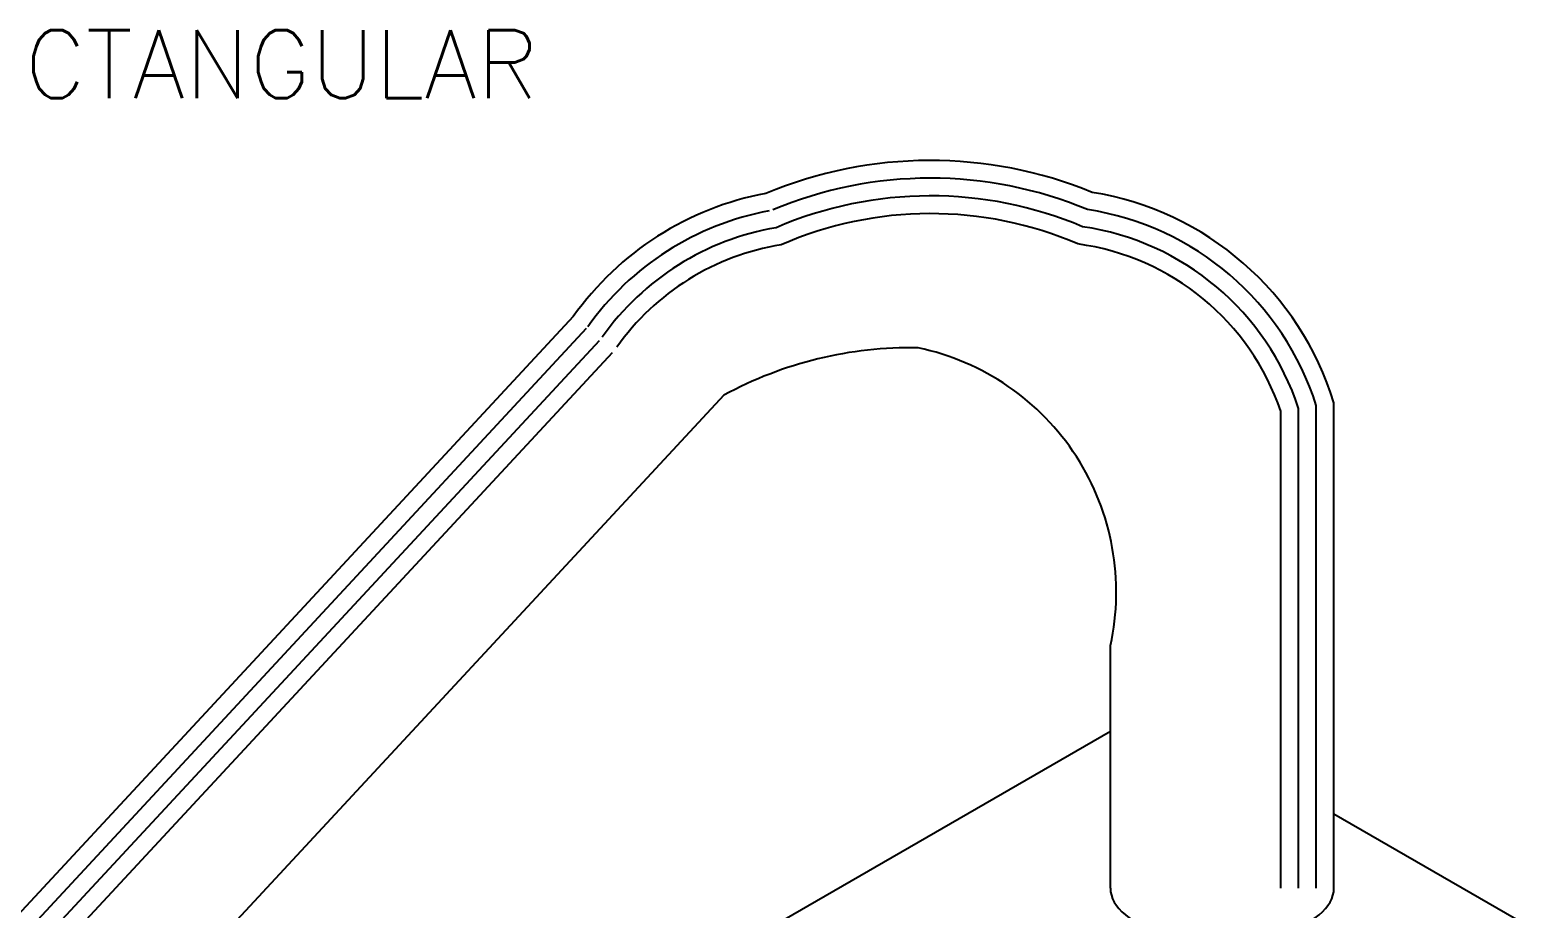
# Model space of a CAD drawing. Header units: inches. Extents: x -9 to 337, y -247 to 209.
# Drawn here: x 107.167 to 111.585, y -208.638 to -206.057 of the extents above; entities that cross this region are included whole.
import ezdxf

# ---------------------------------------------------------------- set-up
doc = ezdxf.new("R2010")
doc.units = ezdxf.units.IN
doc.header["$MEASUREMENT"] = 0
doc.layers.add('CAJA', color=4, linetype='Continuous')
doc.layers.add('texto', color=6, linetype='Continuous')
doc.styles.add('ARIAL', font='arial.ttf', dxfattribs={"height": 0.14})

msp = doc.modelspace()

# ---------------------------------------------------------------- linework, layer by layer
at = {"layer": 'CAJA'}
for p, q in [((108.7626, -206.8983), (106.5099, -209.3252)), ((109.2048, -207.1294), (107.1667, -209.3252)), ((110.9974, -208.5773), (110.9974, -207.1517)), ((110.3406, -208.5773), (110.3406, -207.8645)), ((109.3313, -208.6991), (110.3406, -208.1163)), ((111.5848, -208.6991), (110.9974, -208.3599))]:
    msp.add_line(p, q, dxfattribs=at)
at = {"layer": 'CAJA', "color": 2}
for p, q in [((108.8007, -206.9337), (106.5394, -209.37)), ((108.8389, -206.9691), (106.569, -209.4146)), ((108.877, -207.0045), (106.5989, -209.4589)), ((110.9454, -208.5773), (110.9454, -207.1597)), ((110.8413, -208.5773), (110.8413, -207.1763)), ((110.8933, -208.5773), (110.8933, -207.1678))]:
    msp.add_line(p, q, dxfattribs=at)
at = {"layer": 'CAJA'}
for centre, radius, start, end in [((109.812, -207.6897), 1.2501, 67.6535, 112.7508), ((109.4894, -207.4124), 0.8903, 100.4081, 144.7251), ((110.1461, -207.4124), 0.8903, 17.0251, 80.8751), ((109.7531, -208.1365), 1.1467, 88.8724, 118.5661), ((109.6254, -207.7068), 0.7324, 347.5664, 78.1617)]:
    msp.add_arc(centre, radius, start, end, dxfattribs=at)
at = {"layer": 'CAJA', "color": 2}
for centre, radius, start, end in [((109.812, -207.6897), 1.1981, 67.3637, 112.7508), ((109.812, -207.6897), 1.1461, 67.0443, 113.3191), ((109.4894, -207.4124), 0.8382, 100.4081, 144.7251), ((110.1461, -207.4124), 0.8382, 17.5497, 81.2857), ((109.4894, -207.4124), 0.7862, 99.5951, 144.7251), ((109.812, -207.6897), 1.094, 66.6906, 113.649), ((110.1461, -207.4124), 0.7862, 18.126, 81.7467), ((109.4894, -207.4124), 0.7341, 99.1088, 144.7251), ((110.1461, -207.4124), 0.7341, 18.763, 82.2681)]:
    msp.add_arc(centre, radius, start, end, dxfattribs=at)
at = {"layer": 'CAJA'}
msp.add_ellipse((110.669, -208.5773), major_axis=(-0.3284, 0), ratio=0.475087, start_param=0, end_param=3.141593, dxfattribs=at)

# ---------------------------------------------------------------- texts
at = {"layer": 'texto', "color": 2, "insert": (106.0451, -206.0566), "char_height": 0.2, "width": 3.550286, "attachment_point": 1, "style": 'ARIAL'}
msp.add_mtext('\\Fromans.shx;CAJA RECTANGULAR', dxfattribs=at)

doc.saveas('drawing.dxf')
